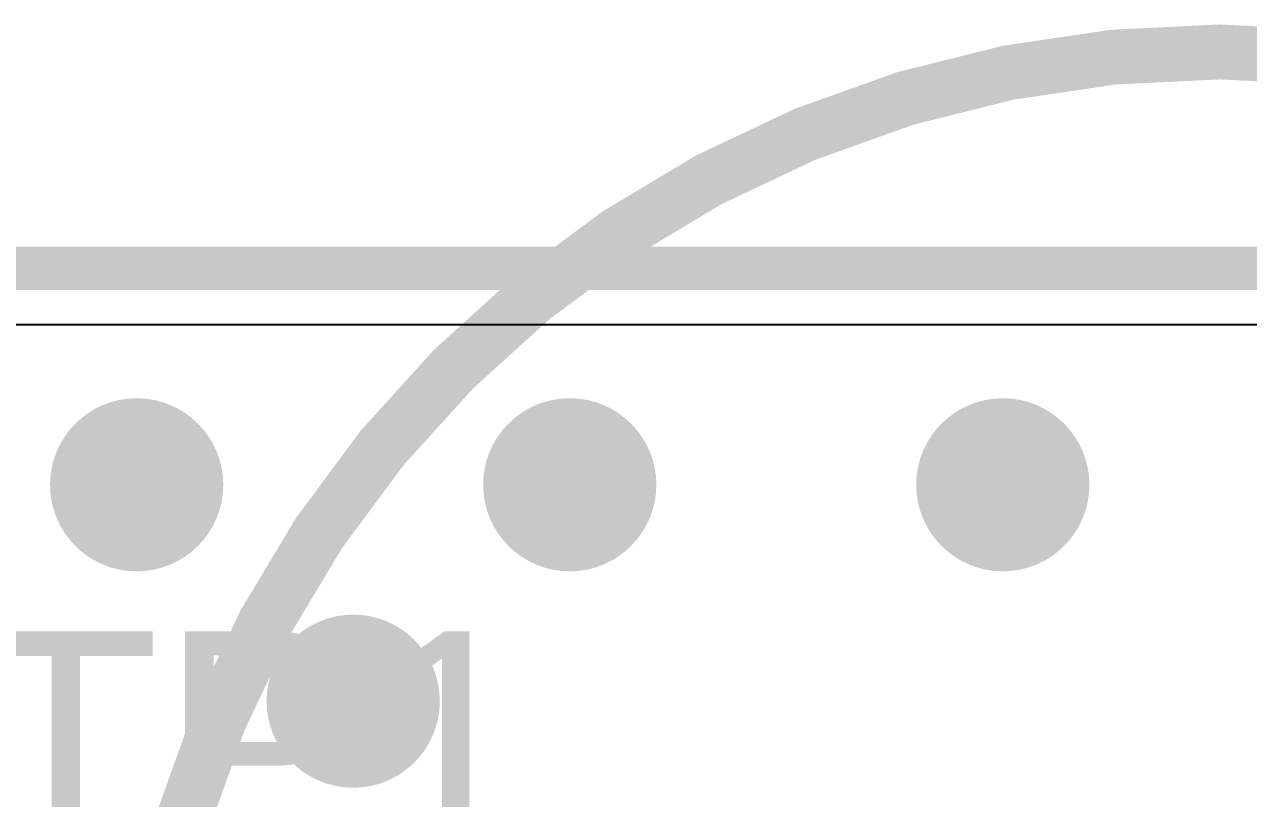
# Model space of a CAD drawing. Header units: inches. Extents: x 0 to 5455, y -5 to 5444.
# Drawn here: x 15.48 to 21.13, y 35.55 to 39.13 of the extents above; entities that cross this region are included whole.
import ezdxf

# ---------------------------------------------------------------- set-up
doc = ezdxf.new("R2010")
doc.units = ezdxf.units.IN
for name, color, linetype in [('Board Outline', 6, 'Continuous'), ('Bottom Layer', 5, 'Continuous'), ('PCBD Notes', 76, 'Continuous'), ('Top Layer', 1, 'Continuous'), ('Top Overlay', 2, 'Continuous'), ('Via Holes', 16, 'Continuous')]:
    doc.layers.add(name, color=color, linetype=linetype)
doc.styles.add('Arial', font='', dxfattribs={"height": 0.2})
doc.styles.get('Arial').set_extended_font_data('Arial')

# ---------------------------------------------------------------- blocks, each defined once
blk = doc.blocks.new('FIDUCIAL_IPC_7351A_31')
at = {"layer": 'PCBD Notes'}
blk.add_lwpolyline([(5, 0, 0.254, 0.254, 1), (-5, 0, 0.254, 0.254, 1)], format="xyseb", close=True, dxfattribs=at)

msp = doc.modelspace()

# ---------------------------------------------------------------- hatches: boundary and pattern name
at = {"layer": 'Bottom Layer'}
h = msp.add_hatch(color=5, dxfattribs=at)
edge = h.paths.add_edge_path()
edge.add_arc((16, 37), 0.4, 0, 360)
h = msp.add_hatch(color=5, dxfattribs=at)
edge = h.paths.add_edge_path()
edge.add_arc((18, 37), 0.4, 0, 360)
h = msp.add_hatch(color=5, dxfattribs=at)
edge = h.paths.add_edge_path()
edge.add_arc((20, 37), 0.4, 0, 360)
h = msp.add_hatch(color=5, dxfattribs=at)
edge = h.paths.add_edge_path()
edge.add_arc((17, 36), 0.4, 0, 360)
at = {"layer": 'Top Layer'}
h = msp.add_hatch(color=1, dxfattribs=at)
edge = h.paths.add_edge_path()
edge.add_arc((16, 37), 0.4, 0, 360)
h = msp.add_hatch(color=1, dxfattribs=at)
edge = h.paths.add_edge_path()
edge.add_arc((18, 37), 0.4, 0, 360)
h = msp.add_hatch(color=1, dxfattribs=at)
edge = h.paths.add_edge_path()
edge.add_arc((20, 37), 0.4, 0, 360)
h = msp.add_hatch(color=1, dxfattribs=at)
edge = h.paths.add_edge_path()
edge.add_arc((17, 36), 0.4, 0, 360)
at = {"layer": 'Via Holes'}
h = msp.add_hatch(color=7, dxfattribs=at)
edge = h.paths.add_edge_path()
edge.add_arc((16, 37), 0.2, 0, 360)
h = msp.add_hatch(color=7, dxfattribs=at)
edge = h.paths.add_edge_path()
edge.add_arc((18, 37), 0.2, 0, 360)
h = msp.add_hatch(color=7, dxfattribs=at)
edge = h.paths.add_edge_path()
edge.add_arc((20, 37), 0.2, 0, 360)
h = msp.add_hatch(color=7, dxfattribs=at)
edge = h.paths.add_edge_path()
edge.add_arc((17, 36), 0.2, 0, 360)

# ---------------------------------------------------------------- linework, layer by layer
at = {"layer": 'Board Outline'}
msp.add_lwpolyline([(0, 38, 0.2, 0.2, 0), (28, 38, 0.2, 0.2, 0)], format="xyseb", dxfattribs=at)
at = {"layer": 'Bottom Layer'}
msp.add_line((0.259, 37.741), (27.741, 37.741), dxfattribs=at)
at = {"layer": 'Top Layer'}
msp.add_line((13.4297, 37.741), (27.741, 37.741), dxfattribs=at)

# ---------------------------------------------------------------- block references
msp.add_blockref('FIDUCIAL_IPC_7351A_31', (21, 34))

# ---------------------------------------------------------------- texts
at = {"layer": 'Top Overlay', "style": 'Arial'}
msp.add_text('TP1', height=1.016, dxfattribs=at).set_placement((15.24, 35.306))

doc.saveas('drawing.dxf')
